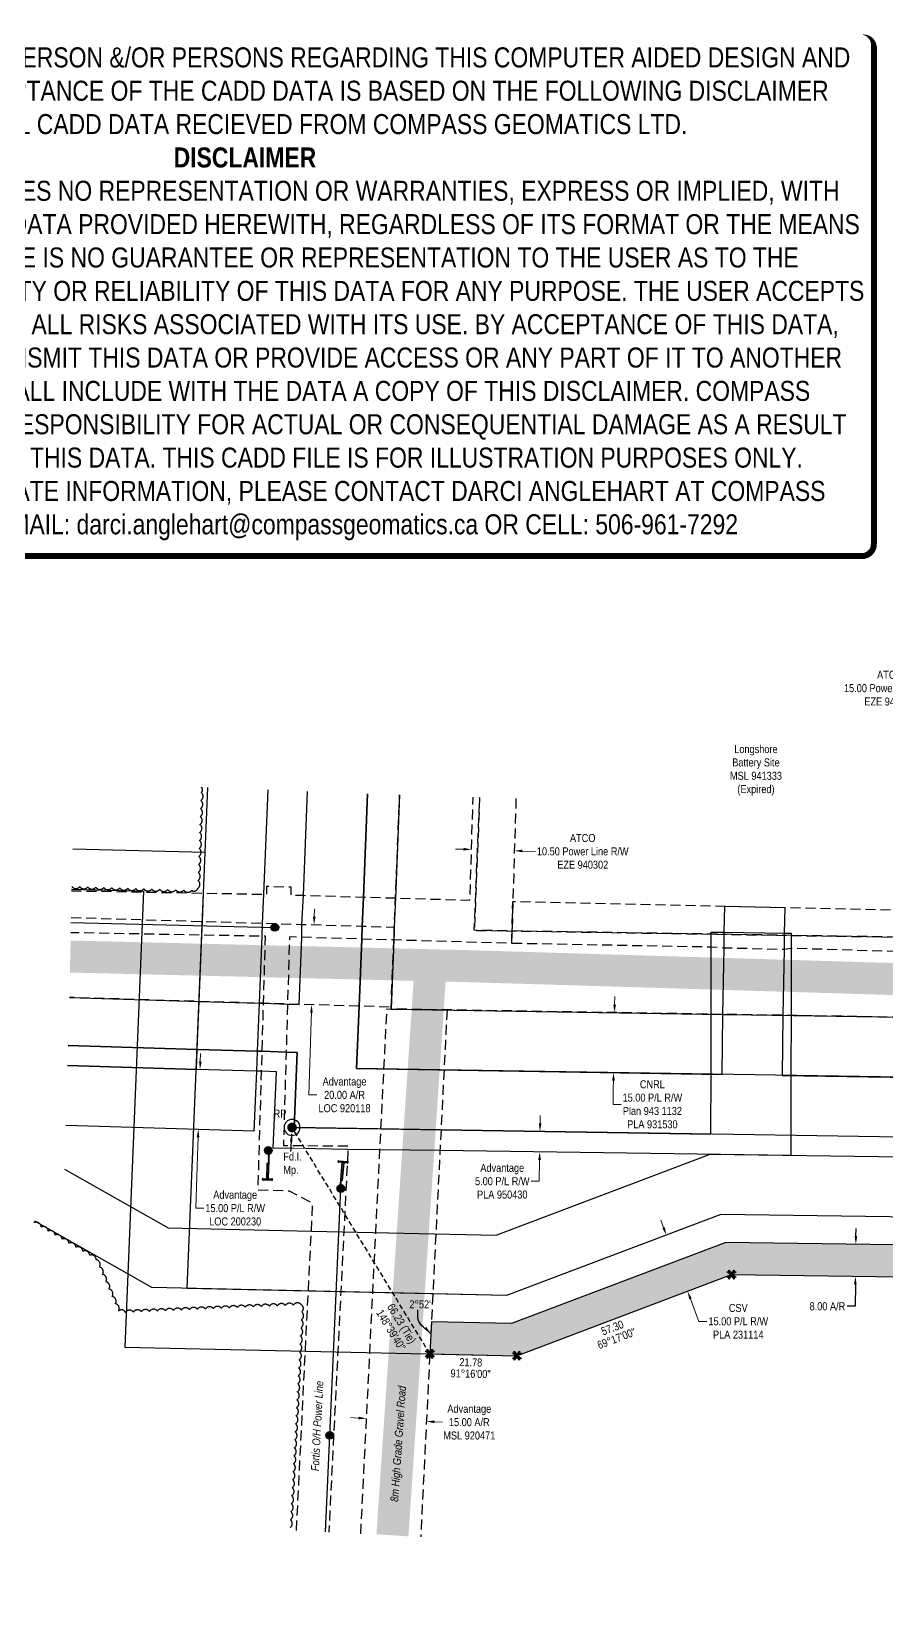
# Model space of a CAD drawing. Extents: x 341532 to 345906, y 6165767 to 6167762.
# Drawn here: x 342993 to 344061, y 6165787 to 6167762 of the extents above; entities that cross this region are included whole.
import ezdxf
from ezdxf.enums import TextEntityAlignment as Align

# ---------------------------------------------------------------- set-up
doc = ezdxf.new("R2010")
doc.units = 0
doc.header["$LTSCALE"] = 5
doc.header["$PDSIZE"] = 0.5
for name, pattern in [('0', [1, 1, 0]), ('foc-ACCESSROAD', [3.75, 2.5, -1.25]), ('foc-FLOWLINE', [3.75, 2.5, -1.25]), ('foc-TIELINE', [1.875, 1.25, -0.625]), ('POWERLINE5', [7.8, 2.4, -0.6, 0.6, -0.6, 0.6, -0.6, 2.4])]:
    doc.linetypes.add(name, pattern=pattern)
doc.layers.get('Defpoints').update_dxf_attribs({"color": 9})
for name, color, linetype in [('35', 37, 'Continuous'), ('AS-POWER', 104, 'foc-POWER'), ('AS-POWER-EXISTING', 72, 'POWERLINE5'), ('AS-ROADS', 254, 'Continuous'), ('C-RW', 13, 'Continuous'), ('F-AR', 190, 'foc-ACCESSROAD'), ('F-EZE', 190, 'foc-FLOWLINE'), ('F-RW', 190, 'Continuous'), ('F-WS', 190, 'foc-ACCESSROAD'), ('L-BD', 7, 'Continuous'), ('L-MON', 1, 'Continuous'), ('L-TIE', 7, 'foc-TIELINE'), ('P-PROPOSED', 10, 'Continuous'), ('P-PROPOSED-H', 21, 'Continuous'), ('P-TXT', 4, 'Continuous'), ('T-BUSH', 110, '0')]:
    doc.layers.add(name, color=color, linetype=linetype)
for name, color, linetype, lineweight in [('C-RW-T', 13, 'Continuous', 9), ('F-AR-T', 190, 'Continuous', 9), ('F-EZE-T', 190, 'Continuous', 9), ('F-RW-T', 190, 'Continuous', 9), ('F-WS-T', 190, 'Continuous', 9), ('T-TEXT', 48, 'Continuous', 18)]:
    doc.layers.add(name, color=color, linetype=linetype, lineweight=lineweight)
doc.layers.add('DISCLAIMER', color=7, linetype='Continuous', plot=False)
doc.styles.add('100L', font='ARIALN.TTF', dxfattribs={"height": 11})
doc.styles.add('80', font='ARIALN.TTF', dxfattribs={"height": 10})
doc.styles.add('80CG', font='ARIALN.TTF', dxfattribs={"height": 10})
doc.styles.add('80L', font='ARIALN.TTF', dxfattribs={"height": 10})
doc.styles.add('foc-LtypeFont', font='ARIALN.TTF', dxfattribs={"height": 7.35})
doc.styles.get("Standard").update_dxf_attribs({"font": 'ARIALN.TTF'})
doc.linetypes.add('foc-POWER', pattern='A,6,-1,["P",foc-LtypeFont,S=0.2,R=0,X=-0.625,Y=-0.75],-1.24,4', length=12.24)
doc.dimstyles.new('Compass 5 000', dxfattribs={"dimscale": 5, "dimtxt": 9, "dimasz": 2, "dimexe": 0.2, "dimexo": 0.0625, "dimgap": 0.5, "dimtad": 0, "dimtih": 1, "dimtoh": 1, "dimzin": 0, "dimdsep": 46, "dimtxsty": '80CG', "dimcen": 0.1, "dimse1": 1, "dimse2": 1, "dimclrd": 256, "dimclrt": 256, "dimaunit": 1, "dimadec": 4, "dimazin": 0, "dimtfac": 0.06, "dimtofl": 0, "dimtmove": 0, "dimatfit": 1, "dimfxl": 0.2, "dimtolj": 1, "dimtzin": 0, "dimlwd": -1, "dimarcsym": 0})

# ---------------------------------------------------------------- blocks, each defined once
blk = doc.blocks.new('*U69')
h = blk.add_hatch(color=255)
h.dxf.hatch_style = 1
edge = h.paths.add_edge_path()
edge.add_arc((0.25, 7.24), 0.2, -1.9545, 178.0455, ccw=False)
edge.add_line((0.45, 7.23), (0.21, 0.19))
edge.add_line((0.21, 0.19), (-0.19, 0.21))
edge.add_line((-0.19, 0.21), (0.05, 7.25))
h = blk.add_hatch(color=255)
h.dxf.hatch_style = 1
edge = h.paths.add_edge_path()
edge.add_arc((-1.1, 0.04), 0.2, 88.0455, 268.0455, ccw=False)
edge.add_line((-1.09, 0.24), (0.21, 0.19))
edge.add_line((0.21, 0.19), (1.11, 0.16))
edge.add_arc((1.1, -0.04), 0.2, -91.9545, 88.0455, ccw=False)
edge.add_line((1.09, -0.24), (-1.11, -0.16))
at = {"color": 255, "flags": 128}
blk.add_lwpolyline([(0.05, 7.25, -1), (0.45, 7.23), (0.21, 0.19), (-0.19, 0.21)], format="xyb", close=True, dxfattribs=at)
at = {"color": 72, "const_width": 0.1, "flags": 128}
for points in [[(0.25, 7.24), (0, 0)], [(-1.1, 0.04), (1.1, -0.04)]]:
    blk.add_lwpolyline(points, dxfattribs=at)
at = {"color": 255}
blk.add_lwpolyline([(-1.11, -0.16, -1), (-1.09, 0.24), (0.21, 0.19), (1.11, 0.16, -1), (1.09, -0.24)], format="xyb", close=True, dxfattribs=at)
blk = doc.blocks.new('*U70')
h = blk.add_hatch(color=255)
h.dxf.hatch_style = 1
edge = h.paths.add_edge_path()
edge.add_arc((1.1, -0.09), 0.2, -94.8656, 85.1344, ccw=False)
edge.add_line((1.08, -0.29), (-0.22, -0.18))
edge.add_line((-0.22, -0.18), (-1.11, -0.11))
edge.add_arc((-1.1, 0.09), 0.2, 85.1344, 265.1344, ccw=False)
edge.add_line((-1.08, 0.29), (1.11, 0.11))
h = blk.add_hatch(color=255)
h.dxf.hatch_style = 1
edge = h.paths.add_edge_path()
edge.add_arc((-0.57, -6.65), 0.2, 175.1344, 355.1344, ccw=False)
edge.add_line((-0.77, -6.63), (-0.22, -0.18))
edge.add_line((-0.22, -0.18), (0.18, -0.22))
edge.add_line((0.18, -0.22), (-0.37, -6.67))
at = {"color": 255}
blk.add_lwpolyline([(1.11, 0.11, -1), (1.08, -0.29), (-0.22, -0.18), (-1.11, -0.11, -1), (-1.08, 0.29)], format="xyb", close=True, dxfattribs=at)
at = {"color": 72, "const_width": 0.1, "flags": 128}
for points in [[(1.1, -0.09), (-1.1, 0.09)], [(-0.57, -6.65), (0, 0)]]:
    blk.add_lwpolyline(points, dxfattribs=at)
at = {"color": 255, "flags": 128}
blk.add_lwpolyline([(-0.37, -6.67, -1), (-0.77, -6.63), (-0.22, -0.18), (0.18, -0.22)], format="xyb", close=True, dxfattribs=at)
blk = doc.blocks.new('POWERPOLE')
h = blk.add_hatch(color=255)
edge = h.paths.add_edge_path()
edge.add_arc((0, 0), 0.96, 0, 360)
at = {"linetype": 'Continuous'}
for p, q in [((0.68, -0.68), (-0.68, 0.68)), ((-0.68, -0.68), (0.68, 0.68))]:
    blk.add_line(p, q, dxfattribs=at)
blk.add_circle((0, 0), 0.96, dxfattribs=at)
blk = doc.blocks.new('*D60')
at = {"layer": 'Defpoints', "color": 0, "transparency": 16777216}
for p in [(343721.5, 6166536), (343719.7, 6166461), (343720.3, 6166461)]:
    blk.add_point(p, dxfattribs=at)
at = {"layer": 'F-RW-T', "transparency": 16777216}
for p, q in [((343721.1, 6166546), (343721.3, 6166556)), ((343719.6, 6166451), (343719.4, 6166441)), ((343719.1, 6166421.4), (343719.4, 6166441)), ((343729.1, 6166421.4), (343719.1, 6166421.4))]:
    blk.add_line(p, q, dxfattribs=at)
for points in [[(343719.4, 6166546), (343722.8, 6166546), (343720.9, 6166536)], [(343717.9, 6166451.1), (343721.3, 6166451), (343719.7, 6166461)]]:
    blk.add_solid(points, dxfattribs=at)
at = {"layer": 'F-RW-T', "transparency": 16777216, "insert": (343768.2, 6166421.4), "char_height": 10, "attachment_point": 5, "style": '80CG'}
blk.add_mtext('\\A1;CNRL\\P15.00 P/L R/W\\PPlan 943 1132\\PPLA 931530', dxfattribs=at)
blk = doc.blocks.new('*U34')
at = {"layer": '35', "color": 3}
blk.add_circle((0, 0), 10, dxfattribs=at)
at = {"layer": '35', "color": 3, "style": '80'}
blk.add_attdef('RP_001', (-23, -22.3), '', height=10, dxfattribs=at)
blk = doc.blocks.new('fdia')
at = {"color": 255, "const_width": 1}
blk.add_lwpolyline([(-0.5, 0, 1), (0.5, 0, 1)], format="xyb", close=True, dxfattribs=at)
blk = doc.blocks.new('Fdiaa')
blk.add_blockref('fdia', (0, 0))
blk = doc.blocks.new('fdib')
at = {"color": 1, "const_width": 1.6}
blk.add_lwpolyline([(-0.4, 0, 1), (0.4, 0, 1)], format="xyb", close=True, dxfattribs=at)
at = {"color": 1}
blk.add_circle((0, 0), 0.8, dxfattribs=at)
blk = doc.blocks.new('Fdibb')
blk.add_blockref('fdib', (0, 0))
blk = doc.blocks.new('fdicc')
for name in ['Fdibb', 'Fdiaa']:
    blk.add_blockref(name, (0, 0))
blk = doc.blocks.new('FDI')
blk.add_blockref('fdicc', (0, 0))
blk = doc.blocks.new('TEMP')
h = blk.add_hatch(color=255)
h.dxf.hatch_style = 1
h.paths.add_polyline_path([(0, 0.25), (-0.67, 1.15), (-0.67, 0.67), (-1.15, 0.67), (-0.25, 0), (-1.15, -0.67), (-0.67, -0.67), (-0.67, -1.15), (0, -0.25), (0.67, -1.15), (0.67, -0.67), (1.15, -0.67), (0.25, 0), (1.15, 0.67), (0.67, 0.67), (0.67, 1.15)])
h.paths.add_polyline_path([(0.57, 0.85), (0.57, 0.57), (0.85, 0.57), (0.08, 0), (0.85, -0.57), (0.57, -0.57), (0.57, -0.85), (0, -0.08), (-0.57, -0.85), (-0.57, -0.57), (-0.85, -0.57), (-0.08, 0), (-0.85, 0.57), (-0.57, 0.57), (-0.57, 0.85), (0, 0.08)], flags=16)
h = blk.add_hatch(color=1)
h.dxf.hatch_style = 1
h.paths.add_polyline_path([(0, 0.08), (-0.57, 0.85), (-0.57, 0.57), (-0.85, 0.57), (-0.08, 0), (-0.85, -0.57), (-0.57, -0.57), (-0.57, -0.85), (0, -0.08), (0.57, -0.85), (0.57, -0.57), (0.85, -0.57), (0.08, 0), (0.85, 0.57), (0.57, 0.57), (0.57, 0.85)])
at = {"color": 1}
for p, q in [((-0.08, 0), (0.08, 0)), ((0, 0.08), (0, -0.08))]:
    blk.add_line(p, q, dxfattribs=at)
at = {"color": 255, "flags": 128}
blk.add_lwpolyline([(-0.25, 0), (-1.15, 0.67), (-0.67, 0.67), (-0.67, 1.15), (0, 0.25), (0.67, 1.15), (0.67, 0.67), (1.15, 0.67), (0.25, 0), (1.15, -0.67), (0.67, -0.67), (0.67, -1.15), (0, -0.25), (-0.67, -1.15), (-0.67, -0.67), (-1.15, -0.67)], close=True, dxfattribs=at)
at = {"color": 1, "flags": 128}
blk.add_lwpolyline([(-0.08, 0), (-0.85, 0.57), (-0.57, 0.57), (-0.57, 0.85), (0, 0.08), (0.57, 0.85), (0.57, 0.57), (0.85, 0.57), (0.08, 0), (0.85, -0.57), (0.57, -0.57), (0.57, -0.85), (0, -0.08), (-0.57, -0.85), (-0.57, -0.57), (-0.85, -0.57)], close=True, dxfattribs=at)
blk = doc.blocks.new('*D64')
at = {"layer": 'Defpoints', "color": 0, "transparency": 16777216}
for p in [(344144, 6166941.1), (344144, 6166940.5), (344219, 6166938)]:
    blk.add_point(p, dxfattribs=at)
at = {"layer": 'F-RW-T', "transparency": 16777216}
for p, q in [((344134, 6166940.9), (344124, 6166941.3)), ((344228.9, 6166937), (344238.9, 6166936.6))]:
    blk.add_line(p, q, dxfattribs=at)
for points in [[(344134.1, 6166942.6), (344134, 6166939.2), (344144, 6166940.5)], [(344229, 6166938.7), (344228.9, 6166935.3), (344218.9, 6166937.4)]]:
    blk.add_solid(points, dxfattribs=at)
at = {"layer": 'F-RW-T', "transparency": 16777216, "insert": (344064.9, 6166941.3), "char_height": 10, "attachment_point": 5, "style": '80CG', "bg_fill": 3, "box_fill_scale": 1.1, "bg_fill_color": 256, "bg_fill_true_color": 13158600, "bg_fill_transparency": 0}
blk.add_mtext('\\A1;ATCO\\P15.00 Power Line R/W\\PEZE 940170', dxfattribs=at)
blk = doc.blocks.new('*D65')
at = {"layer": 'C-RW-T', "transparency": 16777216}
for p, q in [((343782.1, 6166267.4), (343778.6, 6166276.8)), ((343815.7, 6166178.6), (343826.4, 6166150.3)), ((343826.4, 6166150.3), (343836.4, 6166150.3))]:
    blk.add_line(p, q, dxfattribs=at)
for points in [[(343783.7, 6166268), (343780.6, 6166266.8), (343785.7, 6166258.1)], [(343817.3, 6166179.2), (343814.2, 6166178), (343812.2, 6166187.9)]]:
    blk.add_solid(points, dxfattribs=at)
at = {"layer": 'Defpoints', "color": 0, "transparency": 16777216}
for p in [(343768.4, 6166251.6), (343795, 6166181.4), (343812.2, 6166187.9)]:
    blk.add_point(p, dxfattribs=at)
at = {"layer": 'C-RW-T', "transparency": 16777216, "insert": (343875.5, 6166150.3), "char_height": 10, "attachment_point": 5, "style": '80CG'}
blk.add_mtext('\\A1;CSV\\P15.00 P/L R/W\\PPLA 231114', dxfattribs=at)
blk = doc.blocks.new('*D66')
at = {"layer": 'Defpoints', "color": 0, "transparency": 16777216}
for p in [(343543.3, 6166773.9), (343596.9, 6166772.3), (343595.8, 6166738.2)]:
    blk.add_point(p, dxfattribs=at)
at = {"layer": 'F-EZE-T', "transparency": 16777216}
for p, q in [((343532.3, 6166740.1), (343522.3, 6166740.4)), ((343605.8, 6166737.9), (343622.1, 6166737.4))]:
    blk.add_line(p, q, dxfattribs=at)
for points in [[(343532.3, 6166741.8), (343532.2, 6166738.5), (343542.3, 6166739.8)], [(343605.9, 6166739.6), (343605.8, 6166736.3), (343595.8, 6166738.2)]]:
    blk.add_solid(points, dxfattribs=at)
at = {"layer": 'F-EZE-T', "transparency": 16777216, "insert": (343681.2, 6166737.4), "char_height": 10, "attachment_point": 5, "style": '80CG', "bg_fill": 3, "box_fill_scale": 1.1, "bg_fill_color": 256, "bg_fill_true_color": 13158600, "bg_fill_transparency": 0}
blk.add_mtext('\\A1;ATCO\\P10.50 Power Line R/W\\PEZE 940302', dxfattribs=at)
blk = doc.blocks.new('*D67')
at = {"layer": 'Defpoints', "color": 0, "transparency": 16777216}
for p in [(343613.2, 6166387.7), (343612.9, 6166362.1), (343627.4, 6166361.9)]:
    blk.add_point(p, dxfattribs=at)
at = {"layer": 'F-RW-T', "transparency": 16777216}
for p, q in [((343627.9, 6166397.5), (343628.1, 6166407.5)), ((343627.3, 6166351.9), (343626.9, 6166325.3)), ((343626.9, 6166325.3), (343616.9, 6166325.3))]:
    blk.add_line(p, q, dxfattribs=at)
for points in [[(343626.3, 6166397.6), (343629.6, 6166397.5), (343627.8, 6166387.6)], [(343625.6, 6166351.9), (343629, 6166351.9), (343627.4, 6166361.9)]]:
    blk.add_solid(points, dxfattribs=at)
at = {"layer": 'F-RW-T', "transparency": 16777216, "insert": (343580.7, 6166325.3), "char_height": 10, "attachment_point": 5, "style": '80CG'}
blk.add_mtext('\\A1;Advantage\\P5.00 P/L R/W\\PPLA 950430', dxfattribs=at)
blk = doc.blocks.new('*D68')
at = {"layer": 'Defpoints', "color": 0, "transparency": 16777216}
for p in [(343411.1, 6166028.4), (343486, 6166025.3), (343486, 6166024.6)]:
    blk.add_point(p, dxfattribs=at)
at = {"layer": 'F-AR-T', "transparency": 16777216}
for p, q in [((343401.1, 6166029.5), (343391.1, 6166030)), ((343496, 6166024.8), (343506, 6166024.3))]:
    blk.add_line(p, q, dxfattribs=at)
for points in [[(343401.2, 6166031.2), (343401, 6166027.8), (343411.1, 6166029)], [(343496.1, 6166026.4), (343495.9, 6166023.1), (343486, 6166025.3)]]:
    blk.add_solid(points, dxfattribs=at)
at = {"layer": 'F-AR-T', "transparency": 16777216, "insert": (343539.5, 6166024.3), "char_height": 10, "attachment_point": 5, "style": '80CG'}
blk.add_mtext('\\A1;Advantage\\P15.00 A/R\\PMSL 920471', dxfattribs=at)
blk = doc.blocks.new('*D81')
at = {"layer": 'Defpoints', "color": 0, "transparency": 16777216}
for p in [(343077.4, 6166468.7), (343075.1, 6166393.7), (343200.9, 6166390)]:
    blk.add_point(p, dxfattribs=at)
at = {"layer": 'F-RW-T', "transparency": 16777216}
for p, q in [((343203.4, 6166475), (343203.7, 6166485)), ((343200.6, 6166380), (343200.3, 6166370)), ((343198, 6166291.7), (343200.3, 6166370)), ((343208, 6166291.7), (343198, 6166291.7))]:
    blk.add_line(p, q, dxfattribs=at)
for points in [[(343201.8, 6166475), (343205.1, 6166474.9), (343203.1, 6166465)], [(343198.9, 6166380), (343202.3, 6166380), (343200.9, 6166390)]]:
    blk.add_solid(points, dxfattribs=at)
at = {"layer": 'F-RW-T', "transparency": 16777216, "insert": (343247, 6166291.7), "char_height": 10, "attachment_point": 5, "style": '80CG'}
blk.add_mtext('\\A1;Advantage\\P15.00 P/L R/W\\PLOC 200230', dxfattribs=at)
blk = doc.blocks.new('*D82')
at = {"layer": 'Defpoints', "color": 0, "transparency": 16777216}
for p in [(343354.7, 6166645.5), (343342.6, 6166545.9), (343351.8, 6166545.6)]:
    blk.add_point(p, dxfattribs=at)
at = {"layer": 'F-RW-T', "transparency": 16777216}
for p, q in [((343345.8, 6166655.8), (343346.1, 6166665.8)), ((343342.3, 6166535.9), (343342, 6166525.9)), ((343339.2, 6166433.2), (343342, 6166525.9)), ((343349.2, 6166433.2), (343339.2, 6166433.2))]:
    blk.add_line(p, q, dxfattribs=at)
for points in [[(343344.1, 6166655.8), (343347.5, 6166655.7), (343345.5, 6166645.8)], [(343340.6, 6166535.9), (343343.9, 6166535.8), (343342.6, 6166545.9)]]:
    blk.add_solid(points, dxfattribs=at)
at = {"layer": 'F-RW-T', "transparency": 16777216, "insert": (343383.6, 6166433.2), "char_height": 10, "attachment_point": 5, "style": '80CG'}
blk.add_mtext('\\A1;Advantage\\P20.00 A/R\\PLOC 920118', dxfattribs=at)
blk = doc.blocks.new('*D83')
at = {"layer": 'Defpoints', "color": 0, "transparency": 16777216}
for p in [(344011.2, 6166246.7), (344010.6, 6166206.7), (344021.9, 6166206.5)]:
    blk.add_point(p, dxfattribs=at)
at = {"layer": 'P-TXT', "transparency": 16777216}
for p, q in [((344022.6, 6166256.5), (344022.7, 6166266.5)), ((344021.8, 6166196.5), (344021.4, 6166169.1)), ((344021.4, 6166169.1), (344011.4, 6166169.1))]:
    blk.add_line(p, q, dxfattribs=at)
for points in [[(344020.9, 6166256.6), (344024.2, 6166256.5), (344022.4, 6166246.5)], [(344020.1, 6166196.6), (344023.4, 6166196.5), (344021.9, 6166206.5)]]:
    blk.add_solid(points, dxfattribs=at)
at = {"layer": 'P-TXT', "transparency": 16777216, "insert": (343986.9, 6166169.1), "char_height": 10, "attachment_point": 5, "style": '80CG'}
blk.add_mtext('\\A1;8.00 A/R', dxfattribs=at)
blk = doc.blocks.new('Disclaimer_Legal')
at = {"layer": 'DISCLAIMER', "color": 254, "flags": 128}
blk.add_lwpolyline([(-3612.9, -1104.6, 37.5, 37.5, 0), (4096.1, -1104.6, 37.5, 37.5, 0.414214), (4171.1, -1029.6, 37.5, 37.5, 0), (4171.1, 2078.7, 37.5, 0, 0.414214), (4096.1, 2153.7, 0, 0, 0), (-3612.9, 2153.7, 0, 0, 0.414214), (-3687.9, 2078.7, 0, 0, 0), (-3687.9, -1029.6, 0, 37.5, 0.414214)], format="xyseb", close=True, dxfattribs=at)
at = {"layer": 'DISCLAIMER', "color": 254, "insert": (241.6, 533.9), "char_height": 125, "width": 7717.568, "attachment_point": 5, "style": '80'}
blk.add_mtext('NOTICE TO THE CORPORATION, PERSON &/OR PERSONS REGARDING THIS COMPUTER AIDED DESIGN AND DRAFTING (CADD) FILES. ACCEPTANCE OF THE CADD DATA IS BASED ON THE FOLLOWING DISCLAIMER WHICH COVERS ALL CADD DATA RECIEVED FROM COMPASS GEOMATICS LTD.\\P{\\fArial Narrow|b1|i0|c0|p34;DISCLAIMER}\\PCOMPASS GEOMATICS LTD. MAKES NO REPRESENTATION OR WARRANTIES, EXPRESS OR IMPLIED, WITH RESPECT TO THE REUSE OF THE DATA PROVIDED HEREWITH, REGARDLESS OF ITS FORMAT OR THE MEANS OF ITS TRANSMISSION. THERE IS NO GUARANTEE OR REPRESENTATION TO THE USER AS TO THE ACCURACY, CURRENCY, SUITABILITY OR RELIABILITY OF THIS DATA FOR ANY PURPOSE. THE USER ACCEPTS THE DATA "AS IS", AND ASSUMES ALL RISKS ASSOCIATED WITH ITS USE. BY ACCEPTANCE OF THIS DATA, THE USER AGREES NOT TO TRANSMIT THIS DATA OR PROVIDE ACCESS OR ANY PART OF IT TO ANOTHER PARTY UNLESS THE USER SHALL INCLUDE WITH THE DATA A COPY OF THIS DISCLAIMER. COMPASS GEOMATICS LTD. ASSUMES NO RESPONSIBILITY FOR ACTUAL OR CONSEQUENTIAL DAMAGE AS A RESULT OF ANY USER\'S RELIANCE ON THIS DATA. THIS CADD FILE IS FOR ILLUSTRATION PURPOSES ONLY.\\PIF YOU REQUIRE MORE ACCURATE INFORMATION, PLEASE CONTACT DARCI ANGLEHART AT COMPASS GEOMATICS LTD. VIA EMAIL: darci.anglehart@compassgeomatics.ca OR CELL: 506-961-7292', dxfattribs=at)

msp = doc.modelspace()

# ---------------------------------------------------------------- hatches: boundary and pattern name
at = {"layer": 'P-PROPOSED-H'}
h = msp.add_hatch(color=256, dxfattribs=at)
h.dxf.hatch_style = 1
h.paths.add_polyline_path([(344854.038, 6166325.214), (344520.407, 6166338.169), (344462.458, 6166339.102), (344460.91, 6166240.539), (343859.926, 6166248.756), (343592.175, 6166147.493), (343492.202, 6166149.703), (343490.206, 6166109.746), (343599.057, 6166107.34), (343866.971, 6166208.665), (344500.269, 6166200.006), (344501.816, 6166298.472), (344519.309, 6166298.19), (344852.487, 6166285.253)])

# ---------------------------------------------------------------- linework, layer by layer
at = {"layer": 'AS-POWER', "flags": 128}
for points in [[(343041.869, 6166648.651), (343296.539, 6166642.407)], [(343359.876, 6165887.204), (343365.244, 6166007.807), (343379.039, 6166316.277)]]:
    msp.add_lwpolyline(points, dxfattribs=at)
at = {"layer": 'AS-ROADS', "const_width": 39.99, "flags": 128}
for points in [[(343040.942, 6166606.071), (343537.114, 6166594.067), (345637.399, 6166530.457), (345744.211, 6166527.293)], [(343443.466, 6165883.029), (343491.314, 6166595.677)]]:
    msp.add_lwpolyline(points, dxfattribs=at)
at = {"layer": 'C-RW'}
for points in [[(345850.445, 6165787.246), (345849.455, 6166029.623), (345480.863, 6166029.073), (345480.779, 6166085.497), (345453.556, 6166336.954), (344522.219, 6166373.117), (344428.02, 6166374.633), (344426.471, 6166276.005), (343853.762, 6166283.836), (343586.154, 6166182.626), (343187.201, 6166191.448), (343209.357, 6166735.849), (343044.022, 6166740.176)], [(343042.714, 6166690.206), (343132.36, 6166687.859), (343109.175, 6166118.172), (343599.057, 6166107.34), (343866.971, 6166208.665), (344500.269, 6166200.006), (344501.816, 6166298.472), (344520.16, 6166298.157), (345385.975, 6166264.538), (345405.802, 6166081.394), (345405.992, 6165953.98), (345774.779, 6165954.53), (345775.464, 6165787.134)]]:
    msp.add_lwpolyline(points, dxfattribs=at)
at = {"layer": 'F-AR', "flags": 128}
for points in [[(343552.418, 6166804.931), (343545.723, 6166638.812), (344529.08, 6166622.982), (345582.5, 6166582.079), (345624.534, 6166580.446), (345624.559, 6166483.353), (345624.566, 6166448.385), (345624.579, 6166394.879), (345624.582, 6166383.383), (345615.291, 6166393.042), (345593.172, 6166416.101), (345588.853, 6166420.507), (345573.338, 6166436.629), (345527.598, 6166484.158), (344526.336, 6166523.036), (343441.706, 6166540.496), (343445.183, 6166626.752), (343445.831, 6166642.831), (343447.295, 6166679.216), (343452.485, 6166807.964)], [(343042.053, 6166654.834), (343205.976, 6166649.942), (343280.924, 6166647.709), (343330.271, 6166646.239), (343405.844, 6166644.013), (343445.831, 6166642.831), (343445.183, 6166626.752), (343441.804, 6166542.935), (343401.818, 6166544.116), (343326.872, 6166546.324), (343312.408, 6166546.753), (343282.418, 6166547.649), (343276.897, 6166547.809), (343201.95, 6166550.042), (343040.006, 6166554.875)]]:
    msp.add_lwpolyline(points, dxfattribs=at)
at = {"layer": 'F-EZE', "flags": 128}
for points in [[(345594.357, 6165786.864), (345593.392, 6166376.949), (345592.95, 6166388.611), (345593.186, 6166416.1), (345593.287, 6166441.21), (345593.053, 6166584.611), (345593.041, 6166592.629), (345274.858, 6166594.978), (345123.961, 6166596.092), (344351.522, 6166601.792), (344145.415, 6166610.104), (343941.745, 6166616.25), (343932.972, 6166614.863), (343858.009, 6166616.544), (343841.714, 6166617.772), (343592.384, 6166622.497), (343592.926, 6166640.545), (343593.957, 6166674.965), (343858.935, 6166669.026), (343933.896, 6166667.344), (344132.605, 6166662.89), (344150.629, 6167101.312)], [(343042.664, 6166688.277), (343207.4, 6166685.268), (343282.384, 6166683.9), (343286.369, 6166683.828), (343286.663, 6166693.893), (343316.648, 6166693.018), (343316.358, 6166683.003), (343332.198, 6166682.546), (343407.312, 6166680.372), (343447.295, 6166679.216), (343540.334, 6166676.525), (343544.244, 6166805.175)], [(343597.801, 6166803.574), (343593.957, 6166674.965), (343592.926, 6166640.545), (343592.384, 6166622.497), (343445.183, 6166626.752), (343405.196, 6166627.909), (343330.078, 6166630.083), (343314.84, 6166630.522), (343312.408, 6166546.753), (343310.67, 6166486.798), (343307.284, 6166370.087), (343388.058, 6166369.427), (343382.699, 6166262.126), (343378.957, 6166187.208), (343363.964, 6165886.999)], [(343323.523, 6165889.019), (343338.461, 6166188.103), (343342.203, 6166263.022), (343343.936, 6166297.733), (343314.684, 6166313.1), (343275.651, 6166314.233), (343279.956, 6166462.71), (343280.682, 6166487.691), (343282.418, 6166547.649), (343284.848, 6166631.347), (343280.267, 6166631.429), (343205.285, 6166632.798), (343041.485, 6166635.79)]]:
    msp.add_lwpolyline(points, dxfattribs=at)
at = {"layer": 'F-RW'}
for points in [[(343033.612, 6166340.559), (343163.248, 6166266.979), (343342.177, 6166263.022), (343573.251, 6166257.913), (343840.552, 6166359.007), (344352.672, 6166352.005), (344356.998, 6166627.346), (344361.346, 6166904.176), (344436.329, 6166903.582), (344432.158, 6166638.071), (344428.02, 6166374.633), (344426.471, 6166276.005), (343853.762, 6166283.836), (343586.154, 6166182.626), (343347.8, 6166187.897), (343142.682, 6166192.432), (342996.601, 6166275.353)], [(343040.006, 6166554.875), (343201.95, 6166550.042), (343276.897, 6166547.809), (343282.418, 6166547.649), (343312.408, 6166546.753), (343326.872, 6166546.324), (343330.078, 6166630.079), (343330.313, 6166646.238), (343332.198, 6166682.542), (343337.564, 6166812.199)], [(345546.21, 6165786.792), (345545.759, 6166089.053), (345515.161, 6166371.686), (345472.398, 6166411.261), (344524.277, 6166448.077), (343398.68, 6166466.196), (343401.818, 6166544.116), (343405.196, 6166627.909), (343405.844, 6166644.013), (343407.312, 6166680.372), (343412.503, 6166809.179)], [(343412.503, 6166809.179), (343407.312, 6166680.372), (343405.844, 6166644.013), (343405.196, 6166627.909), (343401.818, 6166544.116), (343398.68, 6166466.196), (343855.233, 6166458.847), (343856.444, 6166533.82), (343858.009, 6166616.544), (343858.064, 6166636.446), (343858.935, 6166669.026), (343933.896, 6166667.344), (343933.037, 6166635.271), (343932.972, 6166614.863), (343931.412, 6166532.613), (343930.203, 6166457.64), (344524.277, 6166448.077), (345472.398, 6166411.261), (345515.161, 6166371.686), (345545.759, 6166089.053), (345546.21, 6165786.792)], [(343452.485, 6166807.964), (343447.295, 6166679.216), (343445.831, 6166642.831), (343445.183, 6166626.752), (343441.706, 6166540.496), (343856.444, 6166533.82), (343931.412, 6166532.613), (344526.336, 6166523.036), (345578.621, 6166482.176), (345620.736, 6166093.155), (345621.193, 6165786.904)], [(343452.485, 6166807.964), (343447.295, 6166679.216), (343445.831, 6166642.831), (343445.183, 6166626.752), (343441.706, 6166540.496), (344526.336, 6166523.036), (345578.621, 6166482.176), (345620.736, 6166093.155), (345621.193, 6165786.904)], [(343038.217, 6166494.923), (343199.535, 6166490.108), (343274.482, 6166487.875), (343280.682, 6166487.691), (343310.67, 6166486.798), (343324.456, 6166486.383), (343320.667, 6166392.46), (343429.162, 6166390.713), (343504.178, 6166389.505), (343841.339, 6166384.078), (343841.468, 6166461.595), (343841.581, 6166536.583), (343841.715, 6166618.412), (343841.742, 6166636.698), (343858.054, 6166636.447), (343933.027, 6166635.272), (343941.779, 6166635.15), (343941.746, 6166616.775), (343941.594, 6166534.996), (343941.328, 6166460.003), (343941.314, 6166385.009), (343941.264, 6166357.63), (343502.886, 6166363.623), (343427.86, 6166364.649), (343387.847, 6166365.196), (343347.333, 6166365.75), (343294.605, 6166366.471), (343298.463, 6166462.157), (343279.956, 6166462.71), (343273.476, 6166462.904), (343198.529, 6166465.138), (343037.472, 6166469.944)], [(345481.225, 6165786.695), (345480.779, 6166085.497), (345453.556, 6166336.954), (344522.219, 6166373.117), (343320.667, 6166392.46), (343324.456, 6166486.383), (343310.67, 6166486.798), (343280.682, 6166487.691), (343274.482, 6166487.875), (343199.535, 6166490.108), (343038.217, 6166494.923)]]:
    msp.add_lwpolyline(points, dxfattribs=at)
at = {"layer": 'F-RW', "flags": 128}
for points in [[(343287.638, 6166814.265), (343282.384, 6166683.9), (343280.924, 6166647.709), (343280.267, 6166631.429), (343276.897, 6166547.809), (343274.482, 6166487.875), (343273.476, 6166462.904), (343270.455, 6166387.921), (343035.233, 6166394.934)], [(343037.471, 6166469.94), (343198.529, 6166465.134), (343199.535, 6166490.108), (343201.95, 6166550.042), (343205.285, 6166632.798), (343205.976, 6166649.942), (343207.4, 6166685.268), (343212.721, 6166817.285)]]:
    msp.add_lwpolyline(points, dxfattribs=at)
at = {"layer": 'F-WS', "flags": 128}
for points in [[(344164.833, 6167100.74), (344157.247, 6166912.392), (344153.22, 6166812.442), (344151.405, 6166767.338), (344150.199, 6166737.506), (344148.382, 6166692.398), (344147.184, 6166662.562), (344145.841, 6166629.152), (343592.885, 6166638.053), (343545.723, 6166638.812), (343552.418, 6166804.931)], [(343403.905, 6165885.005), (343418.954, 6166186.323), (343422.696, 6166261.242), (343436.647, 6166540.578), (343511.663, 6166539.37), (343497.69, 6166259.584), (343493.948, 6166184.665), (343478.795, 6165881.264)]]:
    msp.add_lwpolyline(points, dxfattribs=at)
at = {"layer": 'L-TIE'}
for p, q in [((343490.206, 6166109.746), (343318.029, 6166392.502)), ((343490.206, 6166109.746, 17292.38), (343318.029, 6166392.502, 17292.38))]:
    msp.add_line(p, q, dxfattribs=at)
at = {"layer": 'P-PROPOSED'}
msp.add_lwpolyline([(344854.038, 6166325.214), (344520.407, 6166338.169), (344462.458, 6166339.102), (344460.91, 6166240.539), (343859.926, 6166248.756), (343592.175, 6166147.493), (343492.202, 6166149.703), (343490.206, 6166109.746), (343599.057, 6166107.34), (343866.971, 6166208.665), (344500.269, 6166200.006), (344501.816, 6166298.472), (344519.309, 6166298.19), (344852.487, 6166285.253)], close=True, dxfattribs=at)
at = {"layer": 'T-BUSH', "flags": 128}
for points in [[(343042.826, 6166693.698, 0.52056705), (343052.818, 6166693.37, 0.52056705), (343062.81, 6166693.042, 0.52056705), (343072.803, 6166692.714, 0.52056705), (343082.795, 6166692.387, 0.52056705), (343092.787, 6166692.059, 0.52056705), (343102.78, 6166691.731, 0.52056705), (343112.772, 6166691.403, 0.52056705), (343122.765, 6166691.075, 0.52056705), (343132.757, 6166690.748, 0.52056705), (343142.749, 6166690.42, 0.52056705), (343152.742, 6166690.092, 0.52056705), (343162.734, 6166689.764, 0.52056705), (343172.726, 6166689.437, 0.52056705), (343182.719, 6166689.109, 0.52056705), (343192.711, 6166688.781, 0.52056705), (343200.219, 6166691.113, 0.52056705), (343200.575, 6166701.105, 0.52056705), (343200.931, 6166711.096, 0.52056705), (343201.286, 6166721.087, 0.52056705), (343201.642, 6166731.079, 0.52056705), (343201.998, 6166741.07, 0.52056705), (343202.353, 6166751.062, 0.52056705), (343202.709, 6166761.053, 0.52056705), (343203.065, 6166771.044, 0.52056705), (343203.42, 6166781.036, 0.52056705), (343203.776, 6166791.027, 0.52056705), (343204.131, 6166801.019, 0.52056705), (343204.487, 6166811.01, 0.52056705), (343204.721, 6166817.593, 0.52056705)], [(343315.501, 6165892.537, 0.52056705), (343316.043, 6165902.52, 0.52056705), (343316.586, 6165912.503, 0.52056705), (343317.128, 6165922.486, 0.52056705), (343317.67, 6165932.469, 0.52056705), (343318.213, 6165942.452, 0.52056705), (343318.755, 6165952.435, 0.52056705), (343319.298, 6165962.419, 0.52056705), (343319.84, 6165972.402, 0.52056705), (343320.383, 6165982.385, 0.52056705), (343320.925, 6165992.368, 0.52056705), (343321.467, 6166002.351, 0.52056705), (343322.01, 6166012.334, 0.52056705), (343322.552, 6166022.317, 0.52056705), (343323.095, 6166032.3, 0.52056705), (343323.637, 6166042.283, 0.52056705), (343324.179, 6166052.266, 0.52056705), (343324.722, 6166062.249, 0.52056705), (343325.264, 6166072.232, 0.52056705), (343325.807, 6166082.215, 0.52056705), (343326.349, 6166092.198, 0.52056705), (343326.892, 6166102.181, 0.52056705), (343327.434, 6166112.164, 0.52056705), (343327.976, 6166122.147, 0.52056705), (343328.519, 6166132.13, 0.52056705), (343329.061, 6166142.113, 0.52056705), (343329.604, 6166152.096, 0.52056705), (343330.146, 6166162.079, 0.52056705), (343329.638, 6166171.022, 0.52056705), (343319.65, 6166170.585, 0.52056705), (343309.662, 6166170.148, 0.52056705), (343299.673, 6166169.71, 0.52056705), (343289.685, 6166169.273, 0.52056705), (343279.697, 6166168.836, 0.52056705), (343269.709, 6166168.398, 0.52056705), (343259.721, 6166167.961, 0.52056705), (343249.733, 6166167.524, 0.52056705), (343239.745, 6166167.086, 0.52056705), (343229.756, 6166166.649, 0.52056705), (343219.768, 6166166.212, 0.52056705), (343209.78, 6166165.774, 0.52056705), (343199.792, 6166165.337, 0.52056705), (343189.804, 6166164.9, 0.52056705), (343179.816, 6166164.462, 0.52056705), (343169.827, 6166164.025, 0.52056705), (343159.839, 6166163.588, 0.52056705), (343149.851, 6166163.151, 0.52056705), (343139.863, 6166162.713, 0.52056705), (343129.875, 6166162.276, 0.52056705), (343119.887, 6166161.839, 0.52056705), (343109.898, 6166161.401, 0.52056705), (343101.302, 6166163.19, 0.52056705), (343097.319, 6166172.36, 0.52056705), (343093.336, 6166181.53, 0.52056705), (343089.353, 6166190.7, 0.52056705), (343085.37, 6166199.871, 0.52056705), (343081.387, 6166209.041, 0.52056705), (343077.404, 6166218.211, 0.52056705), (343073.421, 6166227.381, 0.52056705), (343065.293, 6166232.871, 0.52056705), (343056.66, 6166237.913, 0.52056705), (343048.027, 6166242.955, 0.52056705), (343039.394, 6166247.997, 0.52056705), (343030.76, 6166253.039, 0.52056705), (343022.127, 6166258.081, 0.52056705), (343013.494, 6166263.124, 0.52056705), (343004.861, 6166268.166, 0.52056705), (342995.562, 6166273.596, 0.52056705)]]:
    msp.add_lwpolyline(points, format="xyb", dxfattribs=at)

# ---------------------------------------------------------------- block references
ref = msp.add_blockref('*U34', (343318.044, 6166392.512), dxfattribs=dict(xscale=-0.9997735000000001, yscale=0.9997735000000001, zscale=0.9997735000000001, rotation=180))
ref.add_attrib('RP_001', 'RP', (343295.038, 6166404.854), dxfattribs={"layer": '35', "color": 3, "height": 9.9977, "style": '80'})
at = {"layer": 'AS-POWER-EXISTING', "color": 3}
for p, xscale, yscale, zscale in [((343296.539, 6166642.407), 4.998867500000006, 4.998867500000006, 4.998867500000006), ((343288.574, 6166363.747), 4.998867500000006, 4.998867500000006, 4.998867500000006), ((343379.039, 6166316.277), 4.998867500000006, 4.998867500000006, 4.998867500000006), ((343365.244, 6166007.807), 4.998867500000004, 4.998867500000004, 4.998867500000004)]:
    msp.add_blockref('POWERPOLE', p, dxfattribs=dict(at, xscale=xscale, yscale=yscale, zscale=zscale))
at = {"layer": 'AS-POWER-EXISTING', "xscale": 4.998867500000006, "yscale": 4.998867500000006, "zscale": 4.998867500000006}
for name, p in [('*U69', (343287.339, 6166327.557)), ('*U70', (343381.869, 6166349.522))]:
    msp.add_blockref(name, p, dxfattribs=at)
at = {"layer": 'Defpoints', "color": 6, "xscale": 0.1999547, "yscale": 0.1999547, "zscale": 0.1999547}
msp.add_blockref('Disclaimer_Legal', (343210.881, 6167327.206), dxfattribs=at)
at = {"layer": 'L-MON', "xscale": 4.998867500000006, "yscale": 4.998867500000006, "zscale": 4.998867500000006}
msp.add_blockref('FDI', (343318.044, 6166392.512), dxfattribs=at)
at = {"layer": 'L-MON', "color": 2, "xscale": 4.998867500000006, "yscale": 4.998867500000006, "zscale": 4.998867500000006}
for p in [(343866.971, 6166208.665), (343490.206, 6166109.746), (343599.057, 6166107.34)]:
    msp.add_blockref('TEMP', p, dxfattribs=at)

# ---------------------------------------------------------------- texts
at = {"layer": 'F-WS-T', "insert": (343864.694, 6166870.248), "char_height": 9.99774, "attachment_point": 1, "style": '80L'}
msp.add_mtext_dynamic_manual_height_columns('\\pi5.8468;Longshore\\P\\pi3.3201;Battery Site\\P\\pi0.47622;MSL 941333\\P\\pi9.717;(Expired)', width=64.50558, gutter_width=250, heights=[0], dxfattribs=at)
at = {"layer": 'L-BD', "color": 6, "style": '80L'}
msp.add_text("2°52'", height=10, dxfattribs=at).set_placement((343478.026, 6166171.549), align=Align.MIDDLE)
for s, p in [("148°39'40''", (343441.723, 6166139.464, 17292.38)), ('66.23 (Tie)', (343453.891, 6166146.873, 17292.38))]:
    msp.add_text(s, height=9.99774, rotation=301.3383, dxfattribs=at).set_placement(p, align=Align.MIDDLE)
at = {"layer": 'L-BD', "color": 6}
for s, rotation, p in [('69°17\'00"', 20.716667, (343723.362, 6166128.966)), ('57.30', 20.716667, (343718.323, 6166142.292)), ('21.78', 358.733333, (343541.38, 6166099.115)), ('91°16\'00"', 358.733333, (343541.065, 6166084.872))]:
    msp.add_text(s, height=9.9977, rotation=rotation, dxfattribs=at).set_placement(p, align=Align.MIDDLE_CENTER)
at = {"layer": 'T-TEXT', "insert": (343440.744, 6165925.307), "char_height": 9.99755, "attachment_point": 1, "rotation": 86.158874, "style": '100L'}
msp.add_mtext_dynamic_manual_height_columns('{\\fArial Narrow|b0|i1|c0|p34;8m High Grade Gravel Road}', width=145.80097, gutter_width=54.987, heights=[0], dxfattribs=at)

# ---------------------------------------------------------------- dimensions: what is measured, and where the dimension line sits
at = {"layer": 'C-RW-T'}
dim = msp.add_linear_dim(base=(343812.181, 6166187.944), p1=(343768.431, 6166251.564), p2=(343794.956, 6166181.429), angle=290.716667, text='CSV\\P15.00 P/L R/W\\PPLA 231114', dimstyle='Compass 5 000', dxfattribs=at)
dim.commit()
dim.dimension.update_dxf_attribs({"geometry": '*D65', "text_midpoint": (343875.508, 6166150.29), "dimtype": 161})
at = {"layer": 'F-AR-T'}
dim = msp.add_linear_dim(base=(343485.986, 6166025.258), p1=(343411.066, 6166028.376), p2=(343485.955, 6166024.636), angle=357.14079, text='Advantage\\P15.00 A/R\\PMSL 920471', dimstyle='Compass 5 000', dxfattribs=at)
dim.commit()
dim.dimension.update_dxf_attribs({"geometry": '*D68', "text_midpoint": (343539.457, 6166024.261), "dimtype": 161})
at = {"layer": 'F-RW-T'}
for base, p1, p2, angle, text, picture, middle in [((343342.556, 6166545.862), (343354.694, 6166645.52), (343351.75, 6166545.591), 268.312562, 'Advantage\\P20.00 A/R\\PLOC 920118', '*D82', (343348.322, 6166433.249)), ((343719.746, 6166461.028), (343721.456, 6166535.994), (343720.264, 6166461.02), 269.089681, 'CNRL\\P15.00 P/L R/W\\PPlan 943 1132\\PPLA 931530', '*D60', (343737.774, 6166421.371)), ((343200.883, 6166389.996), (343077.353, 6166468.75), (343075.117, 6166393.745), 268.292262, 'Advantage\\P15.00 P/L R/W\\PLOC 200230', '*D81', (343216.858, 6166291.687))]:
    dim = msp.add_linear_dim(base=base, p1=p1, p2=p2, angle=angle, text=text, dimstyle='Compass 5 000', override={"dimtmove": 1}, dxfattribs=at)
    dim.commit()
    dim.dimension.update_dxf_attribs({"geometry": picture, "text_midpoint": middle, "dimtype": 161})
dim = msp.add_linear_dim(base=(343627.442, 6166361.92), p1=(343613.245, 6166387.75), p2=(343612.895, 6166362.119), angle=269.216667, text='Advantage\\P5.00 P/L R/W\\PPLA 950430', dimstyle='Compass 5 000', dxfattribs=at)
dim.commit()
dim.dimension.update_dxf_attribs({"geometry": '*D67', "text_midpoint": (343580.656, 6166325.273), "dimtype": 161})
at = {"layer": 'P-TXT'}
dim = msp.add_linear_dim(base=(344021.89, 6166206.547), p1=(344011.165, 6166246.689), p2=(344010.618, 6166206.701), angle=269.216667, text='8.00 A/R', dimstyle='Compass 5 000', dxfattribs=at)
dim.commit()
dim.dimension.update_dxf_attribs({"geometry": '*D83', "text_midpoint": (343986.896, 6166169.1), "dimtype": 161})

# ---------------------------------------------------------------- leaders
at = {"layer": 'L-BD', "color": 6, "path_type": 1}
msp.add_leader([(343491.251, 6166134.771), (343475.568, 6166152.519), (343475.338, 6166164.505)], dimstyle='Compass 5 000', override={"dimgap": 0.5, "dimtad": 0}, dxfattribs=at)

# ---------------------------------------------------------------- next in the draw order: texts
at = {"layer": 'AS-POWER', "insert": (343341.601, 6165963.283), "char_height": 9.99769, "attachment_point": 1, "rotation": 87.14079, "style": '80L', "bg_fill": 3, "box_fill_scale": 1.1, "bg_fill_color": 256, "bg_fill_transparency": 0}
msp.add_mtext_dynamic_manual_height_columns('\\pi0.32619;{\\fArial Narrow|b0|i1|c0|p34;Fortis O/H Power Line}', width=112.4751, gutter_width=49.988, heights=[0], dxfattribs=at)
at = {"layer": 'L-MON', "insert": (343307.15, 6166361.22), "char_height": 9.9977, "attachment_point": 1, "style": '80L', "bg_fill": 2}
msp.add_mtext_dynamic_manual_height_columns('Fd.I.\\PMp.', width=22.03907, gutter_width=249.943, heights=[0], dxfattribs=at)

# ---------------------------------------------------------------- next in the draw order: dimensions: what is measured, and where the dimension line sits
at = {"layer": 'F-EZE-T'}
dim = msp.add_linear_dim(base=(343595.848, 6166738.225), p1=(343543.293, 6166773.911), p2=(343596.867, 6166772.31), angle=358.287794, text='ATCO\\P10.50 Power Line R/W\\PEZE 940302', dimstyle='Compass 5 000', override={"dimtfill": 1}, dxfattribs=at)
dim.commit()
dim.dimension.update_dxf_attribs({"geometry": '*D66', "text_midpoint": (343681.233, 6166737.44), "dimtype": 161})
at = {"layer": 'F-RW-T'}
dim = msp.add_linear_dim(base=(344144.017, 6166940.481), p1=(344218.96, 6166938.023), p2=(344144.043, 6166941.103), angle=177.645812, text='ATCO\\P15.00 Power Line R/W\\PEZE 940170', dimstyle='Compass 5 000', override={"dimtfill": 1}, dxfattribs=at)
dim.commit()
dim.dimension.update_dxf_attribs({"geometry": '*D64', "text_midpoint": (344064.894, 6166941.302), "dimtype": 161})

# ---------------------------------------------------------------- next in the draw order: leaders
at = {"layer": 'L-MON', "path_type": 1}
msp.add_leader([(343317.468, 6166384.528), (343316.286, 6166362.683)], dimstyle='Compass 5 000', override={"dimgap": 0.5, "dimtad": 0}, dxfattribs=at)

doc.saveas('drawing.dxf')
